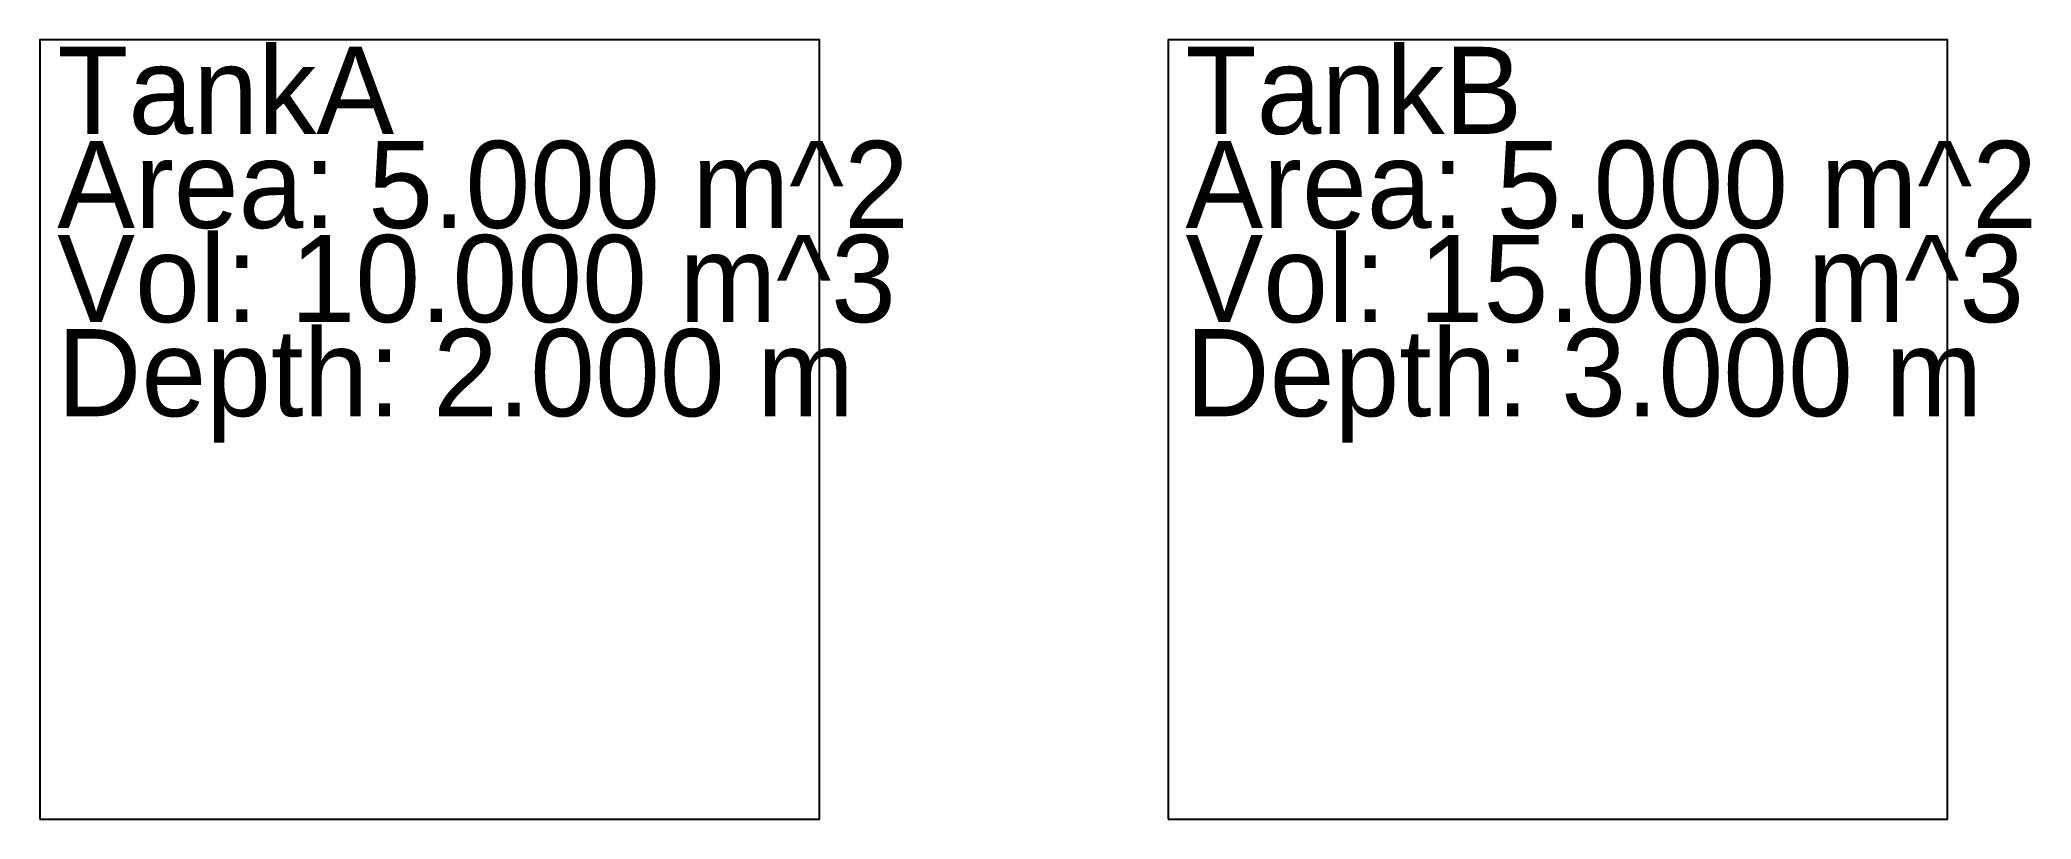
# Model space of a CAD drawing. Header units: metres. Extents: x 1 to 6.71, y 1 to 3.24.
import ezdxf

# ---------------------------------------------------------------- set-up
doc = ezdxf.new("R2010")
doc.units = ezdxf.units.M

msp = doc.modelspace()

# ---------------------------------------------------------------- linework, layer by layer
for points in [[(1, 1), (3.2361, 1), (3.2361, 3.2361), (1, 3.2361)], [(4.2361, 1), (6.4721, 1), (6.4721, 3.2361), (4.2361, 3.2361)]]:
    msp.add_lwpolyline(points, close=True)

# ---------------------------------------------------------------- texts
for s, p in [('TankA', (1.05, 2.9661)), ('TankB', (4.2861, 2.9661)), ('Area: 5.000 m^2', (1.05, 2.6961)), ('Area: 5.000 m^2', (4.2861, 2.6961)), ('Vol: 10.000 m^3', (1.05, 2.4261)), ('Vol: 15.000 m^3', (4.2861, 2.4261)), ('Depth: 2.000 m', (1.05, 2.1561)), ('Depth: 3.000 m', (4.2861, 2.1561))]:
    msp.add_text(s, height=0.25).set_placement(p)

doc.saveas('drawing.dxf')
